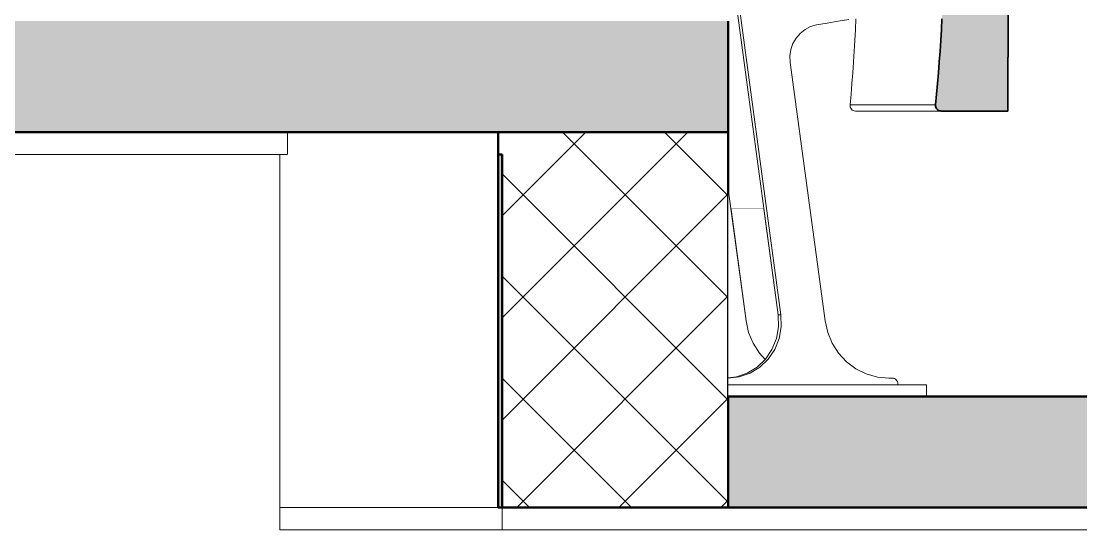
# Model space of a CAD drawing. Header units: millimetres. Extents: x -46169 to 135069, y -86316 to 18123.
# Drawn here: x 120092 to 121046, y -80587 to -80129 of the extents above; entities that cross this region are included whole.
import ezdxf

# ---------------------------------------------------------------- set-up
doc = ezdxf.new("R2010")
doc.units = ezdxf.units.MM
doc.header["$MEASUREMENT"] = 0
doc.linetypes.add('Wipeout_Contour', pattern=[1000, 0, -1000])
for name, color, linetype in [('New_A-20-M_Floor_Slab', 7, 'Continuous'), ('New_A-25-M_Wall_Int', 7, 'Continuous'), ('New_A-35-M_FFE_Fixed', 7, 'Continuous')]:
    doc.layers.add(name, color=color, linetype=linetype)
for name, color, linetype, lineweight, true_color in [('New_A-20-M_Floor_Slab_Pen_No__107', 7, 'Continuous', 15, 0xa6a6a6), ('New_A-20-M_Floor_Slab_Pen_No__27', 7, 'Continuous', 50, 0x2a2a2a), ('New_A-20-M_Floor_Slab_Pen_No__29', 7, 'Continuous', 50, 0x2a2a2a), ('New_A-20-M_Floor_Slab_Pen_No__81', 7, 'Continuous', 20, 0x6a6a6a), ('New_A-35-M_FFE_Fixed_Pen_No__104', 7, 'Continuous', 15, 0xa6a6a6), ('New_A-35-M_FFE_Fixed_Pen_No__44', 7, 'Continuous', 35, 0x444444)]:
    doc.layers.add(name, color=color, linetype=linetype, lineweight=lineweight, true_color=true_color)
for name, color, linetype, lineweight in [('New_A-20-M_Floor_Slab_Pen_No__87', 8, 'Continuous', 20), ('New_A-20-M_Floor_Slab_Pen_No__89', 8, 'Continuous', 20), ('New_A-35-M_FFE_Fixed_Pen_No__93', 8, 'Continuous', 13)]:
    doc.layers.add(name, color=color, linetype=linetype, lineweight=lineweight)

# ---------------------------------------------------------------- blocks, each defined once
blk = doc.blocks.new('Section Elem_4_3', base_point=(188935.42, -81480.18))
at = {"color": 254, "linetype": 'Wipeout_Contour', "lineweight": 0, "ltscale": 581214.37705}
blk.add_wipeout([(120525.21, -80586.68), (121305.19, -80586.68), (121305.19, -80566.68), (120525.21, -80566.68)], dxfattribs=at).dxf.layer = 'New_A-20-M_Floor_Slab'
at = {"layer": 'New_A-20-M_Floor_Slab_Pen_No__89', "linetype": 'Continuous'}
blk.add_line((121298.37, -80586.68), (120525.21, -80586.68), dxfattribs=at)
blk = doc.blocks.new('Section Elem_5_3', base_point=(188935.42, -81480.18))
at = {"color": 254, "linetype": 'Wipeout_Contour', "lineweight": 0, "ltscale": 577226.286898}
blk.add_wipeout([(120332.03, -80228.68), (119552.05, -80228.68), (119552.05, -80248.68), (120332.03, -80248.68)], dxfattribs=at).dxf.layer = 'New_A-20-M_Floor_Slab'
at = {"layer": 'New_A-20-M_Floor_Slab_Pen_No__89', "linetype": 'Continuous'}
blk.add_line((120325.21, -80248.68), (119552.05, -80248.68), dxfattribs=at)
blk = doc.blocks.new('Section Elem_10_3', base_point=(188935.42, -81480.18))
at = {"color": 254, "linetype": 'Wipeout_Contour', "lineweight": 0, "ltscale": 1740875.892795379}
blk.add_wipeout([(120760.77, -80297.43), (120731.19, -80297.43), (120744.82, -80398.48), (120747.16, -80408.93), (120751.26, -80418.78), (120757, -80427.71), (120762.09, -80433.2), (120762.29, -80433), (120768.19, -80424.26), (120772.16, -80414.42), (120774.02, -80403.93), (120773.69, -80393.27)], dxfattribs=at).dxf.layer = 'New_A-20-M_Floor_Slab'
at = {"color": 254, "linetype": 'Wipeout_Contour', "lineweight": 0, "ltscale": 580425.752162}
blk.add_wipeout([(120728.84, -80466.43), (120775.21, -80466.43), (120775.21, -80466.18), (120728.84, -80466.18)], dxfattribs=at).dxf.layer = 'New_A-20-M_Floor_Slab'
at = {"layer": 'New_A-20-M_Floor_Slab_Pen_No__89', "linetype": 'Continuous'}
for p, q in [((120760.77, -80297.43), (120731.19, -80297.43)), ((120775.21, -80466.43), (120728.84, -80466.43)), ((120775.21, -80466.18), (120775.21, -80466.43))]:
    blk.add_line(p, q, dxfattribs=at)
blk = doc.blocks.new('Section Elem_15_3', base_point=(188935.42, -81480.18))
at = {"color": 254, "linetype": 'Wipeout_Contour', "lineweight": 0, "ltscale": 1014448.611588132}
blk.add_wipeout([(120695.71, -80034.31), (120708.44, -80128.68), (120728.84, -80128.68), (120728.84, -80279.96), (120731.19, -80297.43), (120760.77, -80297.43), (120725.29, -80034.31)], dxfattribs=at).dxf.layer = 'New_A-25-M_Wall_Int'
blk = doc.blocks.new('Section Elem_22_3', base_point=(188935.42, -81480.18))
at = {"layer": 'New_A-20-M_Floor_Slab_Pen_No__27', "linetype": 'Continuous'}
for p, q in [((120728.84, -80228.68), (120728.84, -80466.68)), ((120728.84, -80466.68), (120728.84, -80566.68)), ((120728.84, -80566.68), (120525.21, -80566.68))]:
    blk.add_line(p, q, dxfattribs=at)
at = {"color": 254, "linetype": 'Wipeout_Contour', "lineweight": 0, "ltscale": 578838.678092}
blk.add_wipeout([(120332.03, -80248.68), (120521.78, -80248.68), (120521.78, -80228.68), (120332.03, -80228.68)], dxfattribs=at).dxf.layer = 'New_A-20-M_Floor_Slab'
at = {"layer": 'New_A-20-M_Floor_Slab_Pen_No__107', "linetype": 'Continuous'}
h = blk.add_hatch(dxfattribs=at)
h.set_pattern_fill('Concrete_Block_0003', color=256, style=0, pattern_type=2)
h.set_pattern_definition([(45, (188935.42, -81480.184), (-45.96194, 45.96194), []), (135, (188935.42, -81480.184), (45.96194, 45.96194), [])])
h.paths.add_polyline_path([(120521.78, -80228.68), (120521.78, -80248.68), (120525.21, -80248.68), (120525.21, -80566.68), (120728.84, -80566.68), (120728.84, -80228.68)])
at = {"layer": 'New_A-20-M_Floor_Slab_Pen_No__27', "linetype": 'Continuous'}
blk.add_line((120521.78, -80228.68), (120521.78, -80248.68), dxfattribs=at)
at = {"layer": 'New_A-20-M_Floor_Slab_Pen_No__87', "linetype": 'Continuous'}
blk.add_line((120332.03, -80228.68), (120332.03, -80248.68), dxfattribs=at)
blk = doc.blocks.new('Section Elem_23_3', base_point=(188935.42, -81480.18))
at = {"color": 254, "linetype": 'Wipeout_Contour', "lineweight": 0, "ltscale": 579202.689342}
blk.add_wipeout([(120521.78, -80248.68), (120325.21, -80248.68), (120325.21, -80566.68), (120521.78, -80566.68)], dxfattribs=at).dxf.layer = 'New_A-20-M_Floor_Slab'
at = {"layer": 'New_A-20-M_Floor_Slab_Pen_No__27', "linetype": 'Continuous'}
blk.add_line((120525.21, -80248.68), (120521.78, -80248.68), dxfattribs=at)
at = {"layer": 'New_A-20-M_Floor_Slab_Pen_No__87', "linetype": 'Continuous'}
blk.add_line((120325.21, -80248.68), (120332.03, -80248.68), dxfattribs=at)
at = {"color": 254, "linetype": 'Wipeout_Contour', "lineweight": 0, "ltscale": 579583.808971}
blk.add_wipeout([(120525.21, -80586.68), (120525.21, -80566.68), (120325.21, -80566.68), (120325.21, -80586.68)], dxfattribs=at).dxf.layer = 'New_A-20-M_Floor_Slab'
at = {"layer": 'New_A-20-M_Floor_Slab_Pen_No__107', "linetype": 'Continuous', "lineweight": 0, "true_color": 0xd2d2d2}
blk.add_hatch(color=254, dxfattribs=at).paths.add_polyline_path([(120525.21, -80248.68), (120521.78, -80248.68), (120521.78, -80566.68), (120525.21, -80566.68)])
at = {"layer": 'New_A-20-M_Floor_Slab_Pen_No__27', "linetype": 'Continuous'}
for p, q in [((120521.78, -80248.68), (120521.78, -80566.68)), ((120525.21, -80248.68), (120525.21, -80566.68)), ((120525.21, -80566.68), (120521.78, -80566.68))]:
    blk.add_line(p, q, dxfattribs=at)
at = {"layer": 'New_A-20-M_Floor_Slab_Pen_No__87', "linetype": 'Continuous'}
for p, q in [((120325.21, -80566.68), (120325.21, -80248.68)), ((120325.21, -80566.68), (120521.78, -80566.68)), ((120325.21, -80586.68), (120325.21, -80566.68)), ((120525.21, -80566.68), (120525.21, -80586.68)), ((120525.21, -80586.68), (120325.21, -80586.68))]:
    blk.add_line(p, q, dxfattribs=at)
blk = doc.blocks.new('Section Elem_82_3', base_point=(188935.42, -81480.18))
at = {"layer": 'New_A-35-M_FFE_Fixed_Pen_No__44', "linetype": 'Continuous'}
for p, q in [((120980.45, -80161.16), (120980.45, -80209.66)), ((120980.97, -80161.16), (120980.45, -80161.16))]:
    blk.add_line(p, q, dxfattribs=at)
at = {"layer": 'New_A-35-M_FFE_Fixed_Pen_No__44', "linetype": 'Continuous', "flags": 128}
blk.add_lwpolyline([(120980.97, -80017.16), (120980.97, -80149.16), (120980.97, -80161.16)], dxfattribs=at)
at = {"color": 254, "linetype": 'Wipeout_Contour', "lineweight": 0, "ltscale": 580118.129444}
blk.add_wipeout([(120843.8, -80126.58), (120843.37, -80136.29), (120920.68, -80136.29), (120921.15, -80126.58)], dxfattribs=at).dxf.layer = 'New_A-35-M_FFE_Fixed'
at = {"color": 254, "linetype": 'Wipeout_Contour', "lineweight": 0, "ltscale": 580252.202199}
blk.add_wipeout([(120838.5, -80204.17), (120915.46, -80204.17), (120916.42, -80194.49), (120839.39, -80194.49)], dxfattribs=at).dxf.layer = 'New_A-35-M_FFE_Fixed'
at = {"color": 254, "linetype": 'Wipeout_Contour', "lineweight": 0, "ltscale": 580390.497367}
blk.add_wipeout([(120768.19, -80424.26), (120762.29, -80433), (120764.88, -80433), (120770.78, -80424.26)], dxfattribs=at).dxf.layer = 'New_A-35-M_FFE_Fixed'
at = {"color": 254, "linetype": 'Wipeout_Contour', "lineweight": 0, "ltscale": 580372.588419}
blk.add_wipeout([(120745.88, -80445.69), (120748.46, -80445.69), (120757.33, -80440.26), (120754.74, -80440.26)], dxfattribs=at).dxf.layer = 'New_A-35-M_FFE_Fixed'
at = {"color": 254, "linetype": 'Wipeout_Contour', "lineweight": 0, "ltscale": 580325.645093}
blk.add_wipeout([(120728.84, -80450.14), (120738.69, -80449.05), (120736.1, -80449.05), (120728.84, -80449.85)], dxfattribs=at).dxf.layer = 'New_A-35-M_FFE_Fixed'
at = {"color": 254, "linetype": 'Wipeout_Contour', "lineweight": 0, "ltscale": 580634.277247}
blk.add_wipeout([(120728.84, -80466.18), (120907.3, -80466.18), (120907.3, -80456.18), (120728.84, -80456.18)], dxfattribs=at).dxf.layer = 'New_A-35-M_FFE_Fixed'
at = {"layer": 'New_A-35-M_FFE_Fixed_Pen_No__93', "linetype": 'Continuous'}
for p, q in [((120907.3, -80466.18), (120907.3, -80456.18)), ((120728.84, -80466.18), (120907.3, -80466.18))]:
    blk.add_line(p, q, dxfattribs=at)
at = {"color": 254, "linetype": 'Wipeout_Contour', "lineweight": 0, "ltscale": 580233.751097}
blk.add_wipeout([(120839.39, -80194.49), (120916.42, -80194.49), (120917.3, -80184.8), (120840.21, -80184.8)], dxfattribs=at).dxf.layer = 'New_A-35-M_FFE_Fixed'
at = {"color": 254, "linetype": 'Wipeout_Contour', "lineweight": 0, "ltscale": 580280.320885}
blk.add_wipeout([(120840.47, -80208.71), (120841.35, -80209.23), (120918.52, -80209.23), (120917.58, -80208.71)], dxfattribs=at).dxf.layer = 'New_A-35-M_FFE_Fixed'
at = {"color": 254, "linetype": 'Wipeout_Contour', "lineweight": 0, "ltscale": 580386.311773}
blk.add_wipeout([(120774.74, -80414.42), (120772.16, -80414.42), (120768.19, -80424.26), (120770.78, -80424.26)], dxfattribs=at).dxf.layer = 'New_A-35-M_FFE_Fixed'
at = {"color": 254, "linetype": 'Wipeout_Contour', "lineweight": 0, "ltscale": 580385.852576}
blk.add_wipeout([(120764.88, -80433), (120762.29, -80433), (120754.74, -80440.26), (120757.33, -80440.26)], dxfattribs=at).dxf.layer = 'New_A-35-M_FFE_Fixed'
at = {"color": 254, "linetype": 'Wipeout_Contour', "lineweight": 0, "ltscale": 580351.307646}
blk.add_wipeout([(120745.88, -80445.69), (120736.1, -80449.05), (120738.69, -80449.05), (120748.46, -80445.69)], dxfattribs=at).dxf.layer = 'New_A-35-M_FFE_Fixed'
at = {"color": 254, "linetype": 'Wipeout_Contour', "lineweight": 0, "ltscale": 580215.064461}
blk.add_wipeout([(120840.97, -80175.11), (120840.21, -80184.8), (120917.3, -80184.8), (120918.12, -80175.11)], dxfattribs=at).dxf.layer = 'New_A-35-M_FFE_Fixed'
at = {"color": 254, "linetype": 'Wipeout_Contour', "lineweight": 0, "ltscale": 580284.40703}
blk.add_wipeout([(120841.35, -80209.23), (120842.3, -80209.55), (120919.54, -80209.55), (120918.52, -80209.23)], dxfattribs=at).dxf.layer = 'New_A-35-M_FFE_Fixed'
at = {"color": 254, "linetype": 'Wipeout_Contour', "lineweight": 0, "ltscale": 580373.486065}
blk.add_wipeout([(120774.74, -80414.42), (120776.61, -80403.93), (120774.02, -80403.93), (120772.16, -80414.42)], dxfattribs=at).dxf.layer = 'New_A-35-M_FFE_Fixed'
at = {"color": 254, "linetype": 'Wipeout_Contour', "lineweight": 0, "ltscale": 580196.143172}
blk.add_wipeout([(120841.67, -80165.41), (120840.97, -80175.11), (120918.12, -80175.11), (120918.86, -80165.41)], dxfattribs=at).dxf.layer = 'New_A-35-M_FFE_Fixed'
at = {"color": 254, "linetype": 'Wipeout_Contour', "lineweight": 0, "ltscale": 580288.260753}
blk.add_wipeout([(120842.3, -80209.55), (120843.3, -80209.66), (120920.61, -80209.66), (120919.54, -80209.55)], dxfattribs=at).dxf.layer = 'New_A-35-M_FFE_Fixed'
at = {"color": 254, "linetype": 'Wipeout_Contour', "lineweight": 0, "ltscale": 580176.988118}
blk.add_wipeout([(120842.3, -80155.71), (120841.67, -80165.41), (120918.86, -80165.41), (120919.54, -80155.71)], dxfattribs=at).dxf.layer = 'New_A-35-M_FFE_Fixed'
at = {"color": 254, "linetype": 'Wipeout_Contour', "lineweight": 0, "ltscale": 580265.186506}
blk.add_wipeout([(120915.47, -80205.21), (120838.5, -80205.21), (120838.72, -80206.23), (120915.7, -80206.23)], dxfattribs=at).dxf.layer = 'New_A-35-M_FFE_Fixed'
at = {"color": 254, "linetype": 'Wipeout_Contour', "lineweight": 0, "ltscale": 580157.600204}
blk.add_wipeout([(120842.87, -80146), (120842.3, -80155.71), (120919.54, -80155.71), (120920.15, -80146)], dxfattribs=at).dxf.layer = 'New_A-35-M_FFE_Fixed'
at = {"color": 254, "linetype": 'Wipeout_Contour', "lineweight": 0, "ltscale": 580268.444606}
blk.add_wipeout([(120915.7, -80206.23), (120838.72, -80206.23), (120839.13, -80207.18), (120916.14, -80207.18)], dxfattribs=at).dxf.layer = 'New_A-35-M_FFE_Fixed'
at = {"color": 254, "linetype": 'Wipeout_Contour', "lineweight": 0, "ltscale": 580137.980337}
blk.add_wipeout([(120843.37, -80136.29), (120842.87, -80146), (120920.15, -80146), (120920.68, -80136.29)], dxfattribs=at).dxf.layer = 'New_A-35-M_FFE_Fixed'
at = {"color": 254, "linetype": 'Wipeout_Contour', "lineweight": 0, "ltscale": 580276.179567}
blk.add_wipeout([(120839.72, -80208.02), (120840.47, -80208.71), (120917.58, -80208.71), (120916.78, -80208.02)], dxfattribs=at).dxf.layer = 'New_A-35-M_FFE_Fixed'
at = {"color": 254, "linetype": 'Wipeout_Contour', "lineweight": 0, "ltscale": 580272.162724}
blk.add_wipeout([(120916.14, -80207.18), (120839.13, -80207.18), (120839.72, -80208.02), (120916.78, -80208.02)], dxfattribs=at).dxf.layer = 'New_A-35-M_FFE_Fixed'
at = {"color": 254, "linetype": 'Wipeout_Contour', "lineweight": 0, "ltscale": 580262.529764}
blk.add_wipeout([(120838.5, -80204.17), (120838.5, -80205.21), (120915.47, -80205.21), (120915.46, -80204.17)], dxfattribs=at).dxf.layer = 'New_A-35-M_FFE_Fixed'
at = {"layer": 'New_A-35-M_FFE_Fixed_Pen_No__104', "linetype": 'Continuous'}
blk.add_hatch(color=256, dxfattribs=at).paths.add_polyline_path([(120916.14, -80207.18), (120916.78, -80208.02), (120917.58, -80208.71), (120918.52, -80209.23), (120919.54, -80209.55), (120920.61, -80209.66), (120961.82, -80209.66), (120974.24, -80209.66), (120980.45, -80209.66), (120980.45, -80161.16), (120980.97, -80161.16), (120980.97, -80149.16), (120980.97, -80017.16), (120980.42, -80017.16), (120980.42, -79860.78), (120989.5, -79784.91), (120989.66, -79782.21), (120989.32, -79779.53), (120988.48, -79776.96), (120987.18, -79774.57), (120985.45, -79772.44), (120983.36, -79770.65), (120980.97, -79769.25), (120978.36, -79768.28), (120940.46, -79757.96), (120937.38, -79757.44), (120934.26, -79757.52), (120931.22, -79758.2), (120928.39, -79759.46), (120925.87, -79761.24), (120923.76, -79763.47), (120922.17, -79766.06), (120921.14, -79768.9), (120917.4, -79785.61), (120914.42, -79802.47), (120912.21, -79819.43), (120910.77, -79836.47), (120910.11, -79853.55), (120910.22, -79870.65), (120911.1, -79887.72), (120912.76, -79904.74), (120914.95, -79924.1), (120916.87, -79943.48), (120918.5, -79962.89), (120919.85, -79982.32), (120920.93, -80001.77), (120921.72, -80021.22), (120922.23, -80040.69), (120922.46, -80060.16), (120922.48, -80063.79), (120922.48, -80067.41), (120922.47, -80071.04), (120922.46, -80074.66), (120922.43, -80078.29), (120922.39, -80081.91), (120922.35, -80085.54), (120922.29, -80089.16), (120922.2, -80093.84), (120922.1, -80098.52), (120921.98, -80103.19), (120921.85, -80107.87), (120921.7, -80112.55), (120921.53, -80117.22), (120921.35, -80121.9), (120921.15, -80126.58), (120920.68, -80136.29), (120920.15, -80146), (120919.54, -80155.71), (120918.86, -80165.41), (120918.12, -80175.11), (120917.3, -80184.8), (120916.42, -80194.49), (120915.46, -80204.17), (120915.47, -80205.21), (120915.7, -80206.23)])
at = {"layer": 'New_A-35-M_FFE_Fixed_Pen_No__44', "linetype": 'Continuous', "flags": 128}
blk.add_lwpolyline([(120921.15, -80126.58), (120920.68, -80136.29), (120920.15, -80146), (120919.54, -80155.71), (120918.86, -80165.41), (120918.12, -80175.11), (120917.3, -80184.8), (120916.42, -80194.49), (120915.46, -80204.17), (120915.47, -80205.21), (120915.7, -80206.23), (120916.14, -80207.18), (120916.78, -80208.02), (120917.58, -80208.71), (120918.52, -80209.23), (120919.54, -80209.55), (120920.61, -80209.66), (120961.82, -80209.66), (120974.24, -80209.66), (120980.45, -80209.66)], dxfattribs=at)
at = {"color": 254, "linetype": 'Wipeout_Contour', "lineweight": 0, "ltscale": 12604947.31847677}
blk.add_wipeout([(120581.08, -79266.34), (120581.17, -79267.28), (120581.43, -79268.19), (120581.84, -79269.03), (120582.41, -79269.78), (120583.09, -79270.4), (120583.88, -79270.88), (120584.74, -79271.19), (120585.65, -79271.33), (120593.86, -79272.55), (120601.76, -79275.2), (120609.1, -79279.21), (120615.66, -79284.46), (120621.27, -79290.8), (120625.74, -79298.04), (120628.95, -79305.97), (120630.8, -79314.34), (120776.28, -80393.27), (120776.61, -80403.93), (120774.74, -80414.42), (120770.78, -80424.26), (120764.88, -80433), (120757.33, -80440.26), (120748.46, -80445.69), (120738.69, -80449.05), (120728.84, -80450.14), (120728.84, -80456.18), (120752.97, -80456.18), (120881.51, -80456.18), (120881.51, -80455.18), (120881.42, -80454.21), (120881.14, -80453.27), (120880.7, -80452.41), (120880.1, -80451.65), (120879.37, -80451.03), (120878.53, -80450.57), (120877.62, -80450.28), (120876.68, -80450.18), (120873.39, -80450.18), (120863.07, -80449.23), (120853.08, -80446.38), (120843.74, -80441.74), (120835.35, -80435.45), (120828.17, -80427.71), (120822.44, -80418.78), (120818.34, -80408.93), (120815.99, -80398.48), (120784.62, -80165.8), (120784.38, -80160.05), (120785.21, -80154.37), (120787.07, -80148.95), (120789.89, -80144), (120793.57, -80139.69), (120797.98, -80136.2), (120802.96, -80133.63), (120808.31, -80132.1), (120818, -80130.46), (120827.68, -80128.79), (120837.36, -80127.09), (120843.83, -80125.93), (120843.99, -80121.9), (120844.16, -80117.22), (120844.31, -80112.55), (120844.46, -80107.87), (120844.58, -80103.19), (120844.69, -80098.52), (120844.79, -80093.84), (120844.87, -80089.16), (120844.92, -80085.54), (120844.96, -80081.91), (120845, -80078.29), (120845.02, -80074.66), (120845.04, -80071.07), (120845.04, -80067.41), (120845.04, -80063.79), (120845.03, -80060.16), (120795.59, -80060.16), (120790.43, -80059.68), (120785.43, -80058.26), (120780.76, -80055.94), (120776.57, -80052.79), (120772.98, -80048.92), (120770.11, -80044.46), (120768.06, -80039.53), (120766.89, -80034.31), (120663.19, -79265.26), (120581.08, -79265.26)], dxfattribs=at).dxf.layer = 'New_A-35-M_FFE_Fixed'
at = {"layer": 'New_A-35-M_FFE_Fixed_Pen_No__93', "linetype": 'Continuous'}
for p, q in [((120827.68, -80128.79), (120837.36, -80127.09)), ((120843.8, -80126.58), (120843.37, -80136.29)), ((120793.57, -80139.69), (120797.98, -80136.2)), ((120797.98, -80136.2), (120802.96, -80133.63)), ((120802.96, -80133.63), (120808.31, -80132.1)), ((120808.31, -80132.1), (120818, -80130.46)), ((120818, -80130.46), (120827.68, -80128.79)), ((120843.37, -80136.29), (120842.87, -80146)), ((120787.07, -80148.95), (120789.89, -80144)), ((120789.89, -80144), (120793.57, -80139.69)), ((120842.87, -80146), (120842.3, -80155.71)), ((120784.38, -80160.05), (120785.21, -80154.37)), ((120785.21, -80154.37), (120787.07, -80148.95)), ((120842.3, -80155.71), (120841.67, -80165.41)), ((120784.62, -80165.8), (120784.38, -80160.05)), ((120815.99, -80398.48), (120784.62, -80165.8)), ((120841.67, -80165.41), (120840.97, -80175.11)), ((120840.97, -80175.11), (120840.21, -80184.8)), ((120840.21, -80184.8), (120839.39, -80194.49)), ((120839.39, -80194.49), (120838.5, -80204.17)), ((120838.5, -80204.17), (120838.5, -80205.21)), ((120915.46, -80204.17), (120838.5, -80204.17)), ((120838.5, -80205.21), (120838.72, -80206.23)), ((120838.72, -80206.23), (120839.13, -80207.18)), ((120839.13, -80207.18), (120839.72, -80208.02)), ((120839.72, -80208.02), (120840.47, -80208.71)), ((120840.47, -80208.71), (120841.35, -80209.23)), ((120841.35, -80209.23), (120842.3, -80209.55)), ((120842.3, -80209.55), (120843.3, -80209.66)), ((120920.61, -80209.66), (120843.3, -80209.66)), ((120818.34, -80408.93), (120815.99, -80398.48)), ((120772.16, -80414.42), (120768.19, -80424.26)), ((120774.74, -80414.42), (120770.78, -80424.26)), ((120822.44, -80418.78), (120818.34, -80408.93)), ((120828.17, -80427.71), (120822.44, -80418.78)), ((120835.35, -80435.45), (120828.17, -80427.71)), ((120843.74, -80441.74), (120835.35, -80435.45)), ((120853.08, -80446.38), (120843.74, -80441.74)), ((120863.07, -80449.23), (120853.08, -80446.38)), ((120873.39, -80450.18), (120863.07, -80449.23)), ((120876.68, -80450.18), (120873.39, -80450.18)), ((120877.62, -80450.28), (120876.68, -80450.18)), ((120878.53, -80450.57), (120877.62, -80450.28)), ((120879.37, -80451.03), (120878.53, -80450.57)), ((120880.1, -80451.65), (120879.37, -80451.03)), ((120880.7, -80452.41), (120880.1, -80451.65)), ((120881.14, -80453.27), (120880.7, -80452.41)), ((120907.3, -80456.18), (120728.84, -80456.18)), ((120881.42, -80454.21), (120881.14, -80453.27)), ((120881.51, -80455.18), (120881.42, -80454.21)), ((120881.51, -80456.18), (120881.51, -80455.18))]:
    blk.add_line(p, q, dxfattribs=at)
at = {"color": 254, "linetype": 'Wipeout_Contour', "lineweight": 0, "ltscale": 579368.843767}
blk.add_wipeout([(120677.78, -79662.79), (120675.19, -79662.79), (120773.69, -80393.27), (120776.28, -80393.27)], dxfattribs=at).dxf.layer = 'New_A-35-M_FFE_Fixed'
at = {"color": 254, "linetype": 'Wipeout_Contour', "lineweight": 0, "ltscale": 1450729.731005815}
blk.add_wipeout([(120744.82, -80398.48), (120728.84, -80279.96), (120728.84, -80449.85), (120736.1, -80449.05), (120745.88, -80445.69), (120754.74, -80440.26), (120762.09, -80433.2), (120757, -80427.71), (120751.26, -80418.78), (120747.16, -80408.93)], dxfattribs=at).dxf.layer = 'New_A-35-M_FFE_Fixed'
at = {"color": 254, "linetype": 'Wipeout_Contour', "lineweight": 0, "ltscale": 580352.603166}
blk.add_wipeout([(120773.69, -80393.27), (120774.02, -80403.93), (120776.61, -80403.93), (120776.28, -80393.27)], dxfattribs=at).dxf.layer = 'New_A-35-M_FFE_Fixed'
at = {"layer": 'New_A-35-M_FFE_Fixed_Pen_No__93', "linetype": 'Continuous'}
for p, q in [((120675.19, -79662.79), (120773.69, -80393.27)), ((120677.78, -79662.79), (120776.28, -80393.27)), ((120728.84, -80279.96), (120744.82, -80398.48)), ((120776.28, -80393.27), (120773.69, -80393.27)), ((120773.69, -80393.27), (120774.02, -80403.93)), ((120776.28, -80393.27), (120776.61, -80403.93)), ((120744.82, -80398.48), (120747.16, -80408.93)), ((120774.02, -80403.93), (120772.16, -80414.42)), ((120776.61, -80403.93), (120774.74, -80414.42)), ((120747.16, -80408.93), (120751.26, -80418.78)), ((120751.26, -80418.78), (120757, -80427.71)), ((120768.19, -80424.26), (120762.29, -80433)), ((120770.78, -80424.26), (120764.88, -80433)), ((120762.29, -80433), (120754.74, -80440.26)), ((120757, -80427.71), (120762.09, -80433.2)), ((120764.88, -80433), (120757.33, -80440.26)), ((120754.74, -80440.26), (120745.88, -80445.69)), ((120757.33, -80440.26), (120748.46, -80445.69)), ((120738.69, -80449.05), (120728.84, -80450.14)), ((120736.1, -80449.05), (120728.84, -80449.85)), ((120745.88, -80445.69), (120736.1, -80449.05)), ((120748.46, -80445.69), (120738.69, -80449.05))]:
    blk.add_line(p, q, dxfattribs=at)
blk = doc.blocks.new('Section Elem_86_3', base_point=(188935.42, -81480.18))
at = {"layer": 'New_A-20-M_Floor_Slab_Pen_No__81', "linetype": 'Continuous', "lineweight": 0, "true_color": 0x353535}
blk.add_hatch(color=250, dxfattribs=at).paths.add_polyline_path([(121701.99, -80466.68), (120728.84, -80466.68), (120728.84, -80566.68), (121701.99, -80566.68)])
at = {"layer": 'New_A-20-M_Floor_Slab_Pen_No__29', "linetype": 'Continuous'}
for p, q in [((121701.99, -80466.68), (120728.84, -80466.68)), ((121494.94, -80566.68), (120728.84, -80566.68))]:
    blk.add_line(p, q, dxfattribs=at)
blk = doc.blocks.new('Section Elem_87_3', base_point=(188935.42, -81480.18))
at = {"layer": 'New_A-20-M_Floor_Slab_Pen_No__81', "linetype": 'Continuous', "lineweight": 0, "true_color": 0x353535}
blk.add_hatch(color=250, dxfattribs=at).paths.add_polyline_path([(120728.84, -80128.68), (119755.68, -80128.68), (119755.68, -80228.68), (120728.84, -80228.68)])
at = {"layer": 'New_A-20-M_Floor_Slab_Pen_No__29', "linetype": 'Continuous'}
for p, q in [((120728.84, -80128.68), (120728.84, -80228.68)), ((120521.78, -80228.68), (119755.68, -80228.68)), ((120728.84, -80228.68), (120521.78, -80228.68))]:
    blk.add_line(p, q, dxfattribs=at)

msp = doc.modelspace()

# ---------------------------------------------------------------- block references
at = {"layer": 'New_A-20-M_Floor_Slab'}
for name in ['Section Elem_5_3', 'Section Elem_10_3', 'Section Elem_4_3']:
    msp.add_blockref(name, (188935.42, -81480.18), dxfattribs=at)

# ---------------------------------------------------------------- next in the draw order: block references
at = {"layer": 'New_A-25-M_Wall_Int'}
msp.add_blockref('Section Elem_15_3', (188935.42, -81480.18), dxfattribs=at)

# ---------------------------------------------------------------- next in the draw order: block references
at = {"layer": 'New_A-20-M_Floor_Slab'}
msp.add_blockref('Section Elem_22_3', (188935.42, -81480.18), dxfattribs=at)

# ---------------------------------------------------------------- next in the draw order: block references
msp.add_blockref('Section Elem_23_3', (188935.42, -81480.18), dxfattribs=at)

# ---------------------------------------------------------------- next in the draw order: block references
at = {"layer": 'New_A-35-M_FFE_Fixed'}
msp.add_blockref('Section Elem_82_3', (188935.42, -81480.18), dxfattribs=at)

# ---------------------------------------------------------------- next in the draw order: block references
at = {"layer": 'New_A-20-M_Floor_Slab'}
for name in ['Section Elem_87_3', 'Section Elem_86_3']:
    msp.add_blockref(name, (188935.42, -81480.18), dxfattribs=at)

doc.saveas('drawing.dxf')
